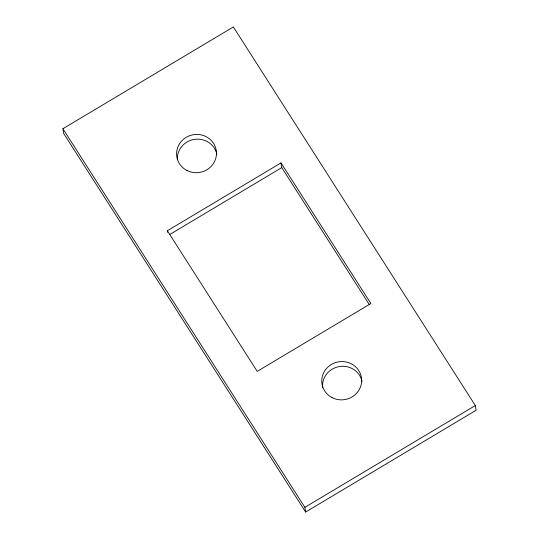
<?xml version="1.0" encoding="UTF-8"?>
<svg xmlns="http://www.w3.org/2000/svg" width="539" height="539" viewBox="0 0 539 539"><rect width="100%" height="100%" fill="white"/><g stroke="black" fill="none" stroke-linecap="round" stroke-linejoin="round"><path stroke-width="0.81" d="M62.901 128.74L233.36 26.95L475.324 405.544L476.099 410.26L305.64 512.05L63.676 133.456L62.901 128.74L304.865 507.327L305.64 512.05M167.359 230.759L280.994 162.899L370.866 303.518L257.231 371.378L167.359 230.759L167.616 232.336M169.569 234.62L281.769 167.622L280.994 162.899M304.865 507.327L475.324 405.544M281.769 167.622L369.383 304.71M177.351 158.985A19.977 19.134 -9.3 0 1 195.105 139.278A19.977 19.134 -9.3 0 1 216.86 154.262M322.645 387.804A19.977 19.134 -9.3 0 1 339.415 366.554A19.977 19.134 -9.3 0 1 362.04 381.417M186.945 170.492A19.977 19.134 -9.3 0 0 216.469 152.86A19.977 19.134 -9.3 0 0 186.157 137.337A19.977 19.134 -9.3 0 0 186.945 170.492M332.125 397.647A19.977 19.134 -9.3 0 0 361.649 380.015A19.977 19.134 -9.3 0 0 331.33 364.492A19.977 19.134 -9.3 0 0 332.125 397.647"/></g></svg>
